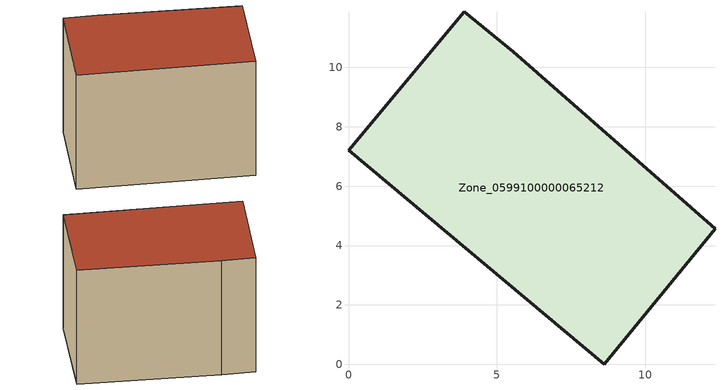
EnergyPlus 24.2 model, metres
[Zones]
Zone_0599100000065212
 floor ground (C_G): 8.61,0 0,7.21 3.91,11.88 5.55,10.54 12.35,4.56 z0
 wall outside (C_F): 8.61,0 12.35,4.56 5.55,10.54 3.91,11.88 0,7.21 8.61,0 z0:8.7
 roof outside (C_R): 0,7.21 8.61,0 12.35,4.56 5.55,10.54 3.91,11.88 z8.7
[BUILDING]
Pand.0599100000065212: North Axis=0; Terrain=City; Loads Convergence Tolerance Value=0.04; Temperature Convergence Tolerance Value=0.4; Solar Distribution=FullExterior; Maximum Number of Warmup Days=25; Minimum Number of Warmup Days=1
[Site:Location]
Rotterdam.The.Hague.AP_ZH_NLD Design_Conditions: Latitude=51.96; Longitude=4.45; Time Zone=1; Elevation=-4.5
[SITE:GROUNDTEMPERATURE:BUILDINGSURFACE]
18, 18, 18, 18, 18, 18, 18, 18, 18, 18, 18, 18
[MATERIAL] Thermal Absorptance=0.9; Solar Absorptance=0.7; Visible Absorptance=0.7
Name | Roughness | Thickness | Conductivity | Density | Specific Heat
G.TI.1946-1964 | MediumSmooth | 0.15 | 1 | 540 | 1210
F.TI.1946-1964 | Rough | 0.3 | 0.857143 | 1920 | 840
R.TI.1946-1964 | MediumRough | 0.2 | 0.277778 | 1500 | 1000
[CONSTRUCTION]
C_G: G.TI.1946-1964
C_F: F.TI.1946-1964
C_R: R.TI.1946-1964
[ZONE]
Zone_0599100000065212: Type=1; Multiplier=1; Ceiling Height=Autocalculate; Volume=Autocalculate; Floor Area=autocalculate; Part of Total Floor Area=Yes
[ZONEINFILTRATION:DESIGNFLOWRATE]
Infil_Zone_0599100000065212: Zone or ZoneList or Space or SpaceList=Zone_0599100000065212; Schedule=AlwaysOn; Design Flow Rate Calculation Method=Flow/Area; Flow Rate per Floor Area=0.003; Constant Term Coefficient=1; Temperature Term Coefficient=0; Velocity Term Coefficient=0; Velocity Squared Term Coefficient=0
[HVACTEMPLATE:ZONE:IDEALLOADSAIRSYSTEM]
Zone_0599100000065212: Maximum Heating Supply Air Temperature=50; Minimum Cooling Supply Air Temperature=13; Maximum Heating Supply Air Humidity Ratio=0.0156; Minimum Cooling Supply Air Humidity Ratio=0.0077; Heating Limit=NoLimit; Cooling Limit=NoLimit; Dehumidification Control Type=ConstantSensibleHeatRatio; Cooling Sensible Heat Ratio=0.7; Dehumidification Setpoint=60; Humidification Control Type=None; Humidification Setpoint=30; Outdoor Air Method=None; Outdoor Air Flow Rate per Person=0.00944; Outdoor Air Flow Rate per Zone Floor Area=0; Outdoor Air Flow Rate per Zone=0; Demand Controlled Ventilation Type=None; Outdoor Air Economizer Type=NoEconomizer; Heat Recovery Type=None; Sensible Heat Recovery Effectiveness=0.7; Latent Heat Recovery Effectiveness=0.65
[ZONECONTROL:THERMOSTAT]
ThermostatControl_Zone_0599100000065212: Zone or ZoneList=Zone_0599100000065212; Control Type Schedule=DualSetpointControlType; Control 1=Thermostat_Zone_0599100000065212; Temperature Difference Between Cutout And Setpoint=0
[THERMOSTATSETPOINT:DUALSETPOINT]
Thermostat_Zone_0599100000065212: Heating Setpoint Temperature Schedule=HeatingSetpoint_Zone_0599100000065212; Cooling Setpoint Temperature Schedule=CoolingSetpoint_Zone_0599100000065212
[SCHEDULE:COMPACT]
HeatingSetpoint_Zone_0599100000065212: Through: 12/31, For: AllDays, Until: 24:00, 21
CoolingSetpoint_Zone_0599100000065212: Through: 12/31, For: AllDays, Until: 24:00, 24
DualSetpointControlType: Through: 12/31, For: AllDays, Until: 24:00, 4
AlwaysOn: Through: 12/31, For: AllDays, Until: 24:00, 1
